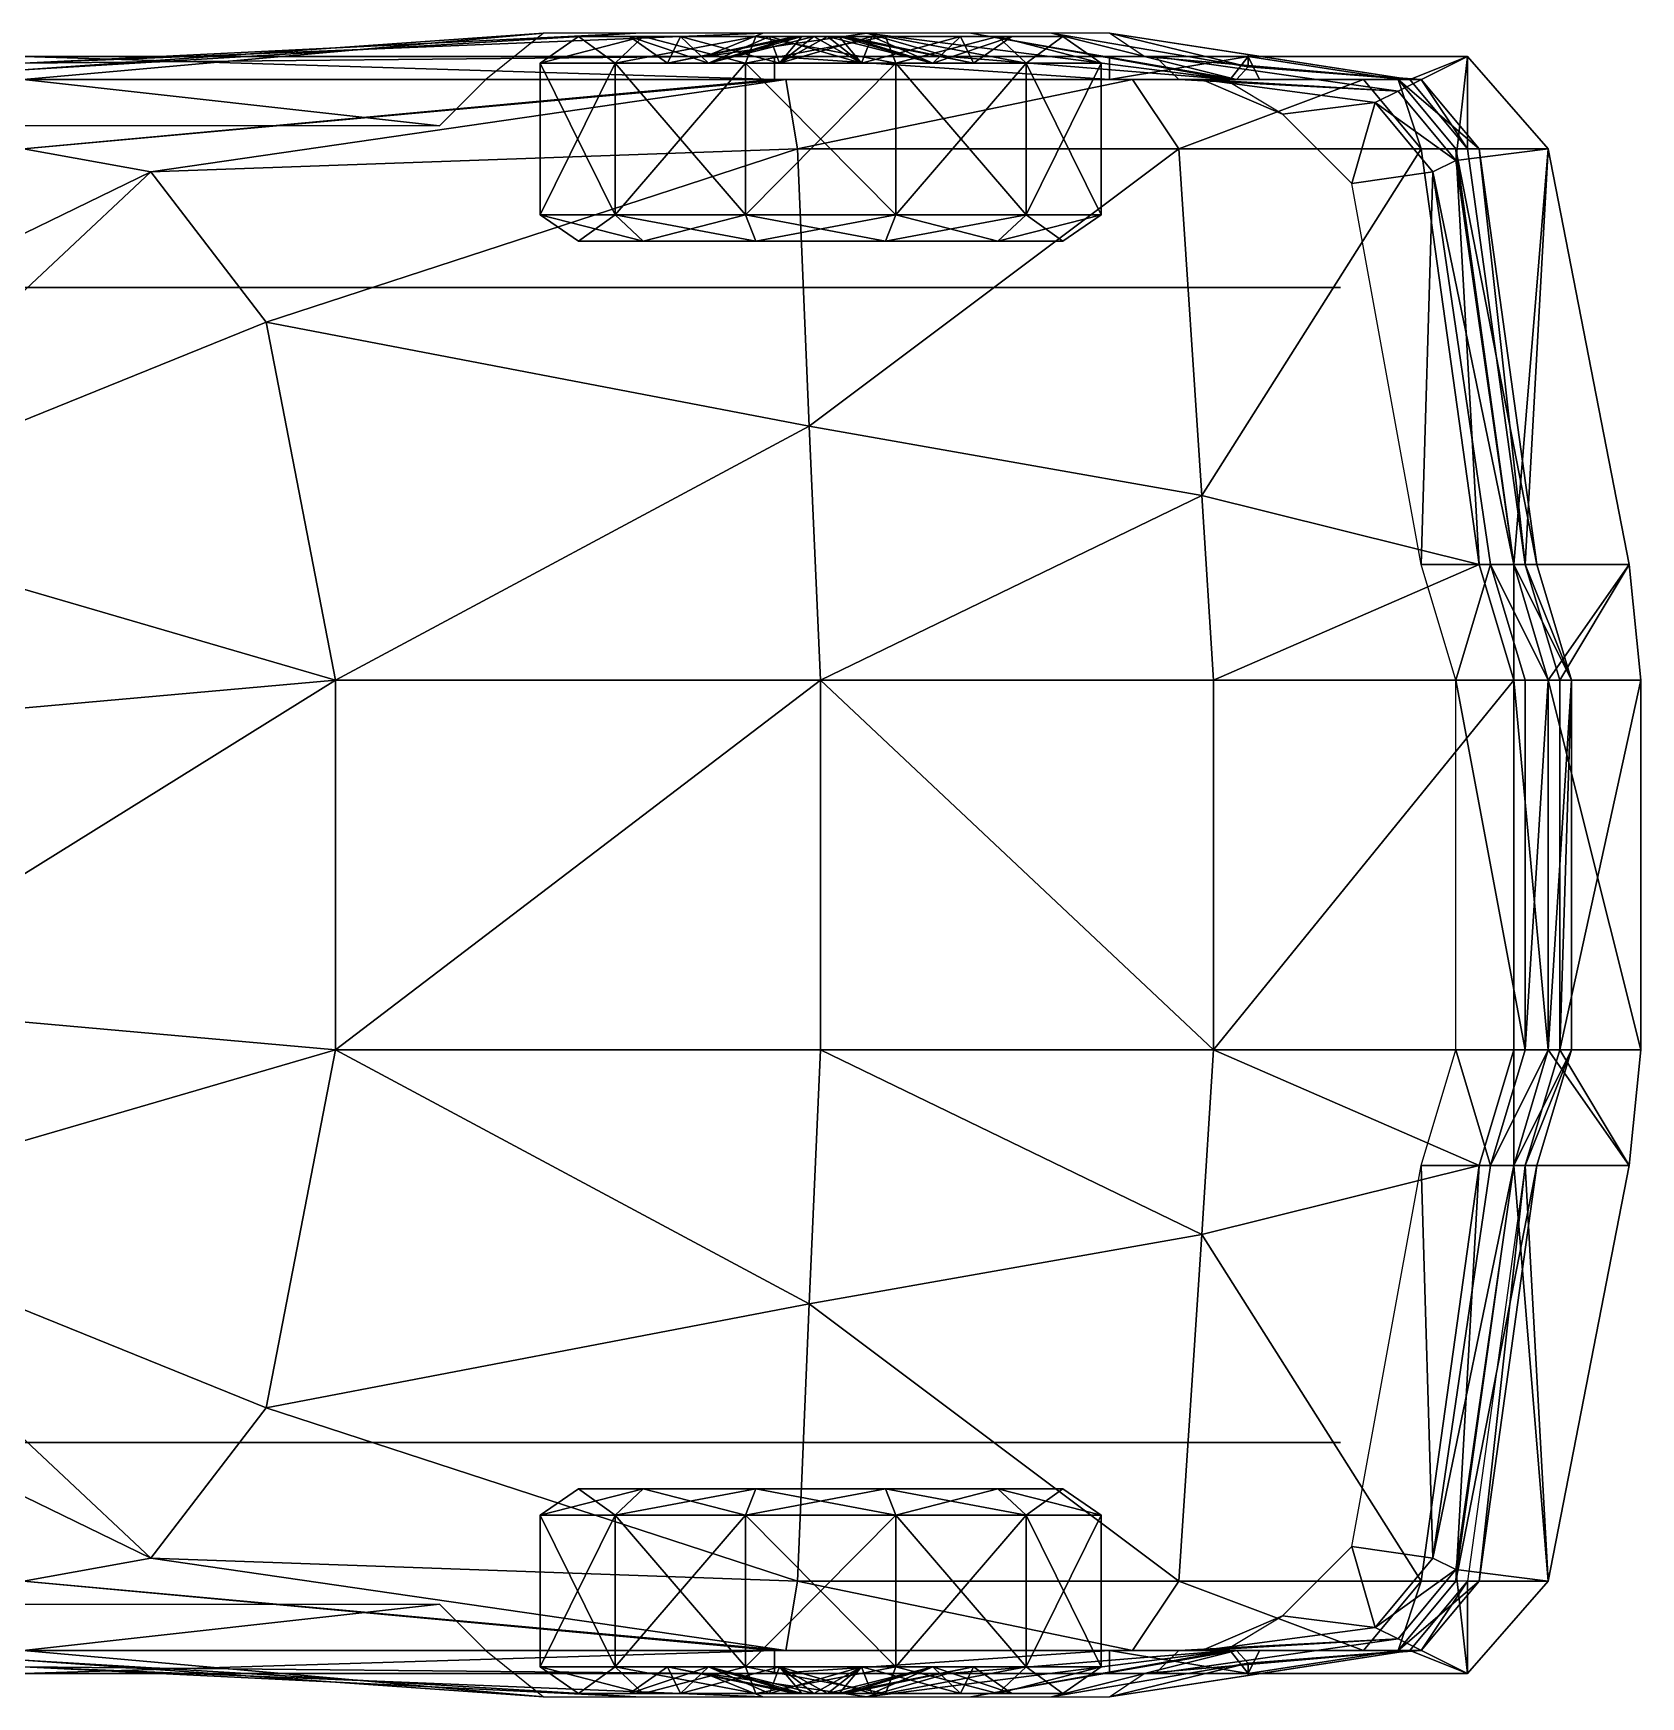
# Model space of a CAD drawing. Extents: x -5.27 to 0, y -0.91 to 0.91.
# Drawn here: x -1.767 to 0, y -0.914 to 0.914 of the extents above; entities that cross this region are included whole.
import ezdxf

# ---------------------------------------------------------------- set-up
doc = ezdxf.new("R2010")
doc.units = 0
doc.layers.get('0').update_dxf_attribs({"linetype": 'CONTINUOUS'})

msp = doc.modelspace()

# ---------------------------------------------------------------- meshes
at = {"color": 254, "linetype": 'BYBLOCK'}
mesh = msp.add_polyface(dxfattribs=at)
corners = [(-0.1397, -0.3302, 0.3175), (-0.1016, -0.2032, 0.3175), (-0.0127, -0.3302, 0.4191), (0, -0.2032, 0.4191), (0, -0.2032, 0.4445), (-0.0127, -0.3302, 0.4445), (-0.127, -0.3302, 0.5207), (-0.0889, -0.2032, 0.5207), (-5.08, -0.5334, 0.5842), (-5.1054, -0.2032, 0.5842), (-5.2705, -0.2032, 0.5588), (-5.2451, -0.5334, 0.5588), (-5.2451, -0.5334, 0.508), (-5.2705, -0.2032, 0.508), (-5.1689, -0.2032, 0.3683), (-5.1435, -0.5334, 0.381), (-5.2705, 0.2032, 0.508), (-5.1689, 0.2032, 0.3683), (-5.2705, 0.2032, 0.5588), (-5.1054, 0.2032, 0.5842), (0, 0.2032, 0.4445), (-0.0889, 0.2032, 0.5207), (0, 0.2032, 0.4191), (-0.1016, 0.2032, 0.3175), (-5.1816, -0.7493, 0.508), (-5.1054, -0.7493, 0.3937), (-5.1816, -0.7493, 0.5588), (-5.0419, -0.7493, 0.5842), (-0.1905, -0.7874, 0.5207), (-0.1016, -0.7874, 0.4445), (-0.1016, -0.7874, 0.4191), (-0.2032, -0.7747, 0.3302), (-0.2667, -0.8509, 0.3302), (-0.1905, -0.889, 0.4191), (-0.1905, -0.889, 0.4445), (-0.254, -0.8636, 0.5207), (-5.1435, -0.8382, 0.5588), (-5.0038, -0.8255, 0.5842), (-5.1435, -0.8382, 0.508), (-5.0673, -0.7874, 0.4064), (-4.445, -0.8255, 0.3937), (-4.4958, -0.8001, 0.3302), (-4.3561, -0.889, 0.5334), (-4.3053, -0.889, 0.5715), (-0.508, -0.8636, 0.3429), (-0.5334, -0.889, 0.4191), (-0.5461, -0.889, 0.4445), (-0.5842, -0.9144, 0.5207), (-5.1435, 0.5334, 0.381), (-5.1054, 0.7493, 0.3937), (-4.4958, 0.8001, 0.3302), (-0.5461, 0.889, 0.4445), (-0.5842, 0.9144, 0.5207), (-0.254, 0.8636, 0.5207), (-0.1905, 0.889, 0.4445), (-0.1905, 0.889, 0.4191), (-0.5334, 0.889, 0.4191), (-0.2667, 0.8509, 0.3302), (-0.508, 0.8636, 0.3429), (-4.3053, 0.889, 0.5715), (-5.1435, 0.8382, 0.5588), (-5.0038, 0.8255, 0.5842), (-4.3561, 0.889, 0.5334), (-5.1435, 0.8382, 0.508), (-5.0673, 0.7874, 0.4064), (-4.445, 0.8255, 0.3937), (-5.1816, 0.7493, 0.508), (-5.1816, 0.7493, 0.5588), (-5.0419, 0.7493, 0.5842), (-0.1905, 0.7874, 0.5207), (-0.1016, 0.7874, 0.4445), (-0.1016, 0.7874, 0.4191), (-0.2032, 0.7747, 0.3302), (-0.1397, 0.3302, 0.3175), (-0.0127, 0.3302, 0.4191), (-0.0127, 0.3302, 0.4445), (-0.127, 0.3302, 0.5207), (-5.2451, 0.5334, 0.5588), (-5.08, 0.5334, 0.5842), (-5.2451, 0.5334, 0.508)]
mesh.append_faces([[corners[k] for k in face] for face in [(36, 43, 37), (59, 60, 61)]], dxfattribs={"color": 254})
mesh.append_faces([[corners[k] for k in face] for face in [(27, 36, 37), (38, 25, 39), (41, 39, 25), (42, 39, 40), (36, 42, 43), (45, 32, 33), (35, 46, 34), (41, 15, 14), (48, 50, 17), (51, 53, 54), (57, 56, 55), (62, 60, 59), (64, 62, 65), (64, 50, 49), (49, 63, 64), (60, 68, 61)]], dxfattribs={"vtx0": -1, "color": 254})
mesh.append_faces([[corners[k] for k in face] for face in [(2, 1, 3), (6, 5, 7), (8, 26, 27), (28, 29, 6), (30, 0, 2), (33, 31, 30), (67, 68, 60), (54, 69, 70), (70, 76, 75), (77, 78, 67), (48, 66, 49), (17, 79, 48), (75, 21, 20)]], dxfattribs={"vtx0": -1, "vtx1": -1, "color": 254})
mesh.append_faces([[corners[k] for k in face] for face in [(7, 5, 4), (12, 14, 15), (24, 15, 25), (8, 11, 26), (6, 29, 5), (28, 34, 29), (27, 26, 36), (72, 55, 71), (73, 71, 74), (70, 69, 76), (67, 78, 68), (75, 76, 21), (23, 74, 22)]], dxfattribs={"vtx0": -1, "vtx2": -1, "color": 254})
mesh.append_faces([[corners[k] for k in face] for face in [(32, 31, 33), (35, 34, 28), (36, 26, 38), (40, 39, 41), (38, 39, 42), (38, 42, 36), (44, 32, 45), (47, 46, 35), (25, 15, 41), (55, 56, 54), (51, 54, 56), (54, 70, 55)]], dxfattribs={"vtx1": -1, "color": 254})
mesh.append_faces([[corners[k] for k in face] for face in [(0, 1, 2), (2, 3, 4), (4, 5, 2), (8, 9, 10), (10, 11, 8), (11, 10, 12), (13, 12, 10), (12, 13, 14), (13, 16, 17), (17, 14, 13), (10, 18, 13), (16, 13, 18), (9, 19, 18), (18, 10, 9), (4, 20, 7), (21, 7, 20), (3, 22, 20), (20, 4, 3), (1, 23, 3), (22, 3, 23), (24, 12, 15), (26, 11, 24), (12, 24, 11), (30, 2, 5), (5, 29, 30), (31, 0, 30), (33, 30, 29), (24, 38, 26), (38, 24, 25), (66, 63, 49), (63, 66, 67), (71, 55, 70), (73, 72, 71), (74, 71, 75), (70, 75, 71), (77, 67, 66), (66, 79, 77), (79, 66, 48), (16, 79, 17), (18, 77, 79), (79, 16, 18), (19, 78, 18), (77, 18, 78), (22, 74, 20), (75, 20, 74), (23, 73, 74)]], dxfattribs={"vtx1": -1, "vtx2": -1, "color": 254})
mesh.append_faces([[corners[k] for k in face] for face in [(29, 34, 33), (45, 33, 34), (34, 46, 45), (48, 49, 50), (51, 52, 53), (57, 58, 56), (62, 63, 60), (64, 63, 62), (64, 65, 50), (67, 60, 63), (54, 53, 69), (72, 57, 55)]], dxfattribs={"vtx2": -1, "color": 254})
at = {"color": 0, "linetype": 'BYBLOCK'}
mesh = msp.add_polyface(dxfattribs=at)
corners = [(-1.4351, 0.2032, 0.9906), (-1.4351, -0.2032, 0.9906), (-0.9017, 0.2032, 0.9652), (-0.9525, 0.889, 0.7239), (-0.9525, 0.8636, 0.8255), (-0.5842, 0.8636, 0.7874), (-0.5842, 0.889, 0.7138), (-1.778, 0.889, 0.7438), (-1.778, 0.8636, 0.8382), (-0.9398, 0.8636, 0.9271), (-0.5588, 0.8636, 0.889), (-1.778, 0.7874, 0.9398), (-2.7559, 0.889, 0.762), (-2.7559, 0.8636, 0.8636), (-3.5306, 0.8636, 0.5588), (-1.778, 0.889, 0.7437), (-1.778, 0.8636, 0.5334), (-3.5306, 0.8382, 0.381), (-1.778, 0.8636, 0.3429), (-3.5306, 0.7874, 0.3048), (-1.778, 0.8128, 0.2794), (-1.0287, 0.889, 0.7239), (-0.762, 0.889, 0.7172), (-0.8509, 0.9144, 0.6731), (-0.9652, 0.9144, 0.6731), (-1.778, 0.8814, 0.6731), (-1.1049, 0.9144, 0.6223), (-1.778, 0.8742, 0.6223), (-1.2065, 0.9144, 0.5334), (-1.27, 0.8636, 0.4318), (-1.3208, 0.8128, 0.2794), (-0.4514, 0.8636, 0.6731), (-2.1082, 0.5334, 1.3716), (-2.159, 0.5842, 1.3462), (-2.667, 0.4953, 1.4224), (-1.6383, 0.762, 0.9652), (-0.9271, 0.7874, 0.9398), (-0.9144, 0.4826, 0.9525), (-0.508, 0.7874, 0.9017), (-1.5113, 0.5969, 0.9779), (-2.0447, 0.381, 1.3843), (-2.667, 0.3937, 1.4351), (-2.0066, 0.1524, 1.397), (-2.667, 0.1524, 1.4478), (-0.4826, 0.4064, 0.9144)]
mesh.append_faces([[corners[k] for k in face] for face in [(19, 18, 20), (11, 32, 35)]], dxfattribs={"vtx0": -1, "color": 0})
mesh.append_faces([[corners[k] for k in face] for face in [(11, 4, 8), (25, 26, 27), (28, 27, 26), (16, 29, 18), (30, 18, 29)]], dxfattribs={"vtx0": -1, "vtx1": -1, "color": 0})
mesh.append_faces([[corners[k] for k in face] for face in [(3, 4, 5), (3, 5, 6), (7, 4, 3), (10, 5, 4), (21, 22, 23), (25, 21, 24), (22, 31, 23), (9, 35, 36), (37, 38, 36), (37, 0, 2)]], dxfattribs={"vtx0": -1, "vtx1": -1, "vtx2": -1, "color": 0})
mesh.append_faces([[corners[k] for k in face] for face in [(4, 9, 10), (12, 8, 7), (13, 11, 8), (14, 15, 16), (17, 16, 18), (21, 23, 24), (28, 16, 27), (36, 10, 9), (36, 35, 39), (36, 39, 37), (2, 44, 37)]], dxfattribs={"vtx0": -1, "vtx2": -1, "color": 0})
mesh.append_faces([[corners[k] for k in face] for face in [(0, 1, 2), (7, 8, 4), (11, 9, 4), (25, 15, 21), (24, 26, 25), (28, 29, 16), (32, 33, 34), (40, 32, 41), (42, 40, 43)]], dxfattribs={"vtx1": -1, "vtx2": -1, "color": 0})
mesh.append_faces([[corners[k] for k in face] for face in [(30, 20, 18), (11, 33, 32), (9, 11, 35), (37, 39, 0)]], dxfattribs={"vtx2": -1, "color": 0})
mesh = msp.add_polyface(dxfattribs=at)
corners = [(-0.4699, -0.2032, 0.9271), (-0.4699, 0.2032, 0.9271), (-0.9017, 0.2032, 0.9652), (-0.1397, 0.2032, 0.8509), (-0.127, 0.2032, 0.2286), (-0.127, -0.2032, 0.2286), (-0.2032, 0.2032, 0.1651), (-0.5842, 0.8636, 0.7874), (-0.4191, 0.8636, 0.7545), (-0.4318, 0.889, 0.7112), (-0.5842, 0.889, 0.7138), (-0.2667, 0.8636, 0.7239), (-0.4514, 0.8636, 0.6731), (-0.5588, 0.8636, 0.889), (-0.3048, 0.8636, 0.8255), (-0.762, 0.889, 0.7172), (-0.7366, 0.9144, 0.635), (-0.8509, 0.9144, 0.6731), (-0.4445, 0.8636, 0.635), (-0.6477, 0.9144, 0.5842), (-0.4318, 0.8775, 0.5842), (-0.5842, 0.9144, 0.5207), (-0.4318, 0.8912, 0.5207), (-0.2921, 0.8382, 0.254), (-0.4826, 0.8636, 0.2667), (-0.2667, 0.8509, 0.3302), (-0.508, 0.8636, 0.3429), (-0.3937, 0.8255, 0.1905), (-0.4572, 0.8636, 0.2032), (-0.508, 0.7874, 0.9017), (-0.9271, 0.7874, 0.9398), (-0.2413, 0.7874, 0.8255), (-0.2032, 0.7874, 0.7366), (-0.2286, 0.762, 0.254), (-0.2032, 0.7747, 0.3302), (-0.3175, 0.7493, 0.1778), (-0.2413, 0.3302, 0.1651), (-0.1651, 0.3302, 0.2286), (-0.1397, 0.3302, 0.7493), (-0.1778, 0.3302, 0.8255), (-0.4826, 0.4064, 0.9144), (-0.9144, 0.4826, 0.9525)]
mesh.append_faces([[corners[k] for k in face] for face in [(21, 20, 22), (25, 24, 26), (31, 11, 14), (31, 40, 39)]], dxfattribs={"vtx0": -1, "color": 0})
mesh.append_faces([[corners[k] for k in face] for face in [(23, 24, 25), (14, 29, 31), (39, 32, 31), (40, 29, 41), (39, 1, 3)]], dxfattribs={"vtx0": -1, "vtx1": -1, "color": 0})
mesh.append_faces([[corners[k] for k in face] for face in [(0, 1, 2), (1, 0, 3), (7, 8, 9), (7, 9, 10), (9, 8, 11), (15, 9, 12), (27, 24, 23), (29, 13, 30), (31, 29, 40), (1, 40, 2)]], dxfattribs={"vtx0": -1, "vtx1": -1, "vtx2": -1, "color": 0})
mesh.append_faces([[corners[k] for k in face] for face in [(9, 11, 12), (7, 13, 14), (16, 12, 18), (19, 18, 20), (35, 23, 33), (36, 33, 37)]], dxfattribs={"vtx0": -1, "vtx2": -1, "color": 0})
mesh.append_faces([[corners[k] for k in face] for face in [(33, 23, 34), (25, 34, 23), (38, 32, 39)]], dxfattribs={"vtx1": -1, "color": 0})
mesh.append_faces([[corners[k] for k in face] for face in [(4, 5, 6), (14, 11, 7), (16, 17, 12), (19, 16, 18), (21, 19, 20), (14, 13, 29), (32, 11, 31), (35, 27, 23), (36, 35, 33), (39, 40, 1), (6, 36, 37), (37, 4, 6)]], dxfattribs={"vtx1": -1, "vtx2": -1, "color": 0})
mesh.append_faces([[corners[k] for k in face] for face in [(27, 28, 24)]], dxfattribs={"vtx2": -1, "color": 0})
at = {"color": 254, "linetype": 'BYBLOCK'}
mesh = msp.add_polyface(dxfattribs=at)
corners = [(-4.1237, -0.8563, 0.1943), (-4.1544, -0.8854, 0.1636), (-4.2108, -0.8854, 0.2612), (-4.1687, -0.8563, 0.2724), (-4.021, -0.8854, 0.297), (-4.0285, -0.8854, 0.31), (-4.0005, -0.8854, 0.3175), (-4.0456, -0.8563, 0.1493), (-4.0568, -0.8854, 0.1072), (-4.008, -0.8854, 0.2895), (-3.9554, -0.8563, 0.1493), (-3.9442, -0.8854, 0.1072), (-3.993, -0.8854, 0.2895), (-3.8773, -0.8563, 0.1943), (-3.8466, -0.8854, 0.1636), (-3.98, -0.8854, 0.297), (-3.8323, -0.8563, 0.2724), (-3.7902, -0.8854, 0.2612), (-3.9725, -0.8854, 0.31), (-3.8323, -0.8563, 0.3626), (-3.7902, -0.8854, 0.3738), (-3.9725, -0.8854, 0.325), (-3.8773, -0.8563, 0.4407), (-3.8466, -0.8854, 0.4714), (-3.98, -0.8854, 0.338), (-3.9554, -0.8563, 0.4857), (-3.9442, -0.8854, 0.5278), (-3.993, -0.8854, 0.3455), (-4.0456, -0.8563, 0.4857), (-4.0568, -0.8854, 0.5278), (-4.008, -0.8854, 0.3455), (-4.1237, -0.8563, 0.4407), (-4.1544, -0.8854, 0.4714), (-4.021, -0.8854, 0.338), (-4.1687, -0.8563, 0.3626), (-4.2108, -0.8854, 0.3738), (-4.0285, -0.8854, 0.325), (-0.9017, -0.9108, 0.3175), (-0.9297, -0.9108, 0.31), (-0.9297, -0.9108, 0.325), (-1.0699, -0.8817, 0.2724), (-1.0699, -0.8817, 0.3626), (-1.112, -0.9108, 0.2612), (-1.112, -0.9108, 0.3738), (-0.9222, -0.9108, 0.338), (-1.0249, -0.8817, 0.4407), (-1.0556, -0.9108, 0.4714), (-0.9092, -0.9108, 0.3455), (-0.9468, -0.8817, 0.4857), (-0.958, -0.9108, 0.5278), (-0.8942, -0.9108, 0.3455), (-0.8566, -0.8817, 0.4857), (-0.8454, -0.9108, 0.5278), (-0.8812, -0.9108, 0.338), (-0.7785, -0.8817, 0.4407), (-0.7478, -0.9108, 0.4714), (-0.8737, -0.9108, 0.325), (-0.7335, -0.8817, 0.3626), (-0.6914, -0.9108, 0.3738), (-0.8737, -0.9108, 0.31), (-0.7335, -0.8817, 0.2724), (-0.6914, -0.9108, 0.2612), (-0.8812, -0.9108, 0.297), (-0.7785, -0.8817, 0.1943), (-0.7478, -0.9108, 0.1636), (-0.8942, -0.9108, 0.2895), (-0.8566, -0.8817, 0.1493), (-0.8454, -0.9108, 0.1072), (-0.9092, -0.9108, 0.2895), (-0.9468, -0.8817, 0.1493), (-0.958, -0.9108, 0.1072), (-0.9222, -0.9108, 0.297), (-1.0249, -0.8817, 0.1943), (-1.0556, -0.9108, 0.1636), (-1.0556, 0.9108, 0.1636), (-1.0249, 0.8817, 0.1943), (-1.112, 0.9108, 0.2612), (-1.0699, 0.8817, 0.2724), (-0.9222, 0.9108, 0.297), (-0.9297, 0.9108, 0.31), (-0.9017, 0.9108, 0.3175), (-0.958, 0.9108, 0.1072), (-0.9468, 0.8817, 0.1493), (-0.9092, 0.9108, 0.2895), (-0.8454, 0.9108, 0.1072), (-0.8566, 0.8817, 0.1493), (-0.8942, 0.9108, 0.2895), (-0.7478, 0.9108, 0.1636), (-0.7785, 0.8817, 0.1943), (-0.8812, 0.9108, 0.297), (-0.6914, 0.9108, 0.2612), (-0.7335, 0.8817, 0.2724), (-0.8737, 0.9108, 0.31), (-0.6914, 0.9108, 0.3738), (-0.7335, 0.8817, 0.3626), (-0.8737, 0.9108, 0.325), (-0.7478, 0.9108, 0.4714), (-0.7785, 0.8817, 0.4407), (-0.8812, 0.9108, 0.338), (-0.8454, 0.9108, 0.5278), (-0.8566, 0.8817, 0.4857), (-0.8942, 0.9108, 0.3455), (-0.958, 0.9108, 0.5278), (-0.9468, 0.8817, 0.4857), (-0.9092, 0.9108, 0.3455), (-1.0556, 0.9108, 0.4714), (-1.0249, 0.8817, 0.4407), (-0.9222, 0.9108, 0.338), (-1.112, 0.9108, 0.3738), (-1.0699, 0.8817, 0.3626), (-0.9297, 0.9108, 0.325), (-4.0285, 0.8854, 0.31), (-4.0005, 0.8854, 0.3175), (-4.0285, 0.8854, 0.325), (-4.1687, 0.8563, 0.2724), (-4.1687, 0.8563, 0.3626), (-4.2108, 0.8854, 0.2612), (-4.2108, 0.8854, 0.3738), (-4.021, 0.8854, 0.338), (-4.1237, 0.8563, 0.4407), (-4.1544, 0.8854, 0.4714), (-4.008, 0.8854, 0.3455), (-4.0456, 0.8563, 0.4857), (-4.0568, 0.8854, 0.5278), (-3.993, 0.8854, 0.3455), (-3.9554, 0.8563, 0.4857), (-3.9442, 0.8854, 0.5278), (-3.98, 0.8854, 0.338), (-3.8773, 0.8563, 0.4407), (-3.8466, 0.8854, 0.4714), (-3.9725, 0.8854, 0.325), (-3.8323, 0.8563, 0.3626), (-3.7902, 0.8854, 0.3738), (-3.9725, 0.8854, 0.31), (-3.8323, 0.8563, 0.2724), (-3.7902, 0.8854, 0.2612), (-3.98, 0.8854, 0.297), (-3.8773, 0.8563, 0.1943), (-3.8466, 0.8854, 0.1636), (-3.993, 0.8854, 0.2895), (-3.9554, 0.8563, 0.1493), (-3.9442, 0.8854, 0.1072), (-4.008, 0.8854, 0.2895), (-4.0456, 0.8563, 0.1493), (-4.0568, 0.8854, 0.1072), (-4.021, 0.8854, 0.297), (-4.1237, 0.8563, 0.1943), (-4.1544, 0.8854, 0.1636)]
mesh.append_faces([[corners[k] for k in face] for face in [(74, 75, 76), (77, 76, 75), (75, 78, 77), (79, 77, 78), (78, 80, 79), (81, 82, 74), (75, 74, 82), (82, 83, 75), (78, 75, 83), (83, 80, 78), (84, 85, 81), (82, 81, 85), (85, 86, 82), (83, 82, 86), (86, 80, 83), (87, 88, 84), (85, 84, 88), (88, 89, 85), (86, 85, 89), (89, 80, 86), (90, 91, 87), (88, 87, 91), (91, 92, 88), (89, 88, 92), (92, 80, 89), (93, 94, 90), (91, 90, 94), (94, 95, 91), (92, 91, 95), (95, 80, 92), (96, 97, 93), (94, 93, 97), (97, 98, 94), (95, 94, 98), (98, 80, 95), (99, 100, 96), (97, 96, 100), (100, 101, 97), (98, 97, 101), (101, 80, 98), (102, 103, 99), (100, 99, 103), (103, 104, 100), (101, 100, 104), (104, 80, 101), (105, 106, 102), (103, 102, 106), (106, 107, 103), (104, 103, 107), (107, 80, 104), (108, 109, 105), (106, 105, 109), (109, 110, 106), (107, 106, 110), (110, 80, 107), (76, 77, 108), (109, 108, 77), (77, 79, 109), (110, 109, 79), (79, 80, 110), (111, 112, 113), (114, 111, 115), (113, 115, 111), (116, 114, 117), (115, 117, 114), (113, 112, 118), (115, 113, 119), (118, 119, 113), (117, 115, 120), (119, 120, 115), (118, 112, 121), (119, 118, 122), (121, 122, 118), (120, 119, 123), (122, 123, 119), (121, 112, 124), (122, 121, 125), (124, 125, 121), (123, 122, 126), (125, 126, 122), (124, 112, 127), (125, 124, 128), (127, 128, 124), (126, 125, 129), (128, 129, 125), (127, 112, 130), (128, 127, 131), (130, 131, 127), (129, 128, 132), (131, 132, 128), (130, 112, 133), (131, 130, 134), (133, 134, 130), (132, 131, 135), (134, 135, 131), (133, 112, 136), (134, 133, 137), (136, 137, 133), (135, 134, 138), (137, 138, 134), (136, 112, 139), (137, 136, 140), (139, 140, 136), (138, 137, 141), (140, 141, 137), (139, 112, 142), (140, 139, 143), (142, 143, 139), (141, 140, 144), (143, 144, 140), (142, 112, 145), (143, 142, 146), (145, 146, 142), (144, 143, 147), (146, 147, 143), (145, 112, 111), (146, 145, 114), (111, 114, 145), (147, 146, 116), (114, 116, 146)]], dxfattribs={"vtx0": -1, "vtx1": -1, "color": 254})
mesh.append_faces([[corners[k] for k in face] for face in [(0, 1, 2), (2, 3, 0), (4, 0, 3), (3, 5, 4), (6, 4, 5), (7, 8, 1), (1, 0, 7), (9, 7, 0), (0, 4, 9), (6, 9, 4), (10, 11, 8), (8, 7, 10), (12, 10, 7), (7, 9, 12), (6, 12, 9), (13, 14, 11), (11, 10, 13), (15, 13, 10), (10, 12, 15), (6, 15, 12), (16, 17, 14), (14, 13, 16), (18, 16, 13), (13, 15, 18), (6, 18, 15), (19, 20, 17), (17, 16, 19), (21, 19, 16), (16, 18, 21), (6, 21, 18), (22, 23, 20), (20, 19, 22), (24, 22, 19), (19, 21, 24), (6, 24, 21), (25, 26, 23), (23, 22, 25), (27, 25, 22), (22, 24, 27), (6, 27, 24), (28, 29, 26), (26, 25, 28), (30, 28, 25), (25, 27, 30), (6, 30, 27), (31, 32, 29), (29, 28, 31), (33, 31, 28), (28, 30, 33), (6, 33, 30), (34, 35, 32), (32, 31, 34), (36, 34, 31), (31, 33, 36), (6, 36, 33), (3, 2, 35), (35, 34, 3), (5, 3, 34), (34, 36, 5), (6, 5, 36), (37, 38, 39), (38, 40, 41), (41, 39, 38), (40, 42, 43), (43, 41, 40), (37, 39, 44), (39, 41, 45), (45, 44, 39), (41, 43, 46), (46, 45, 41), (37, 44, 47), (44, 45, 48), (48, 47, 44), (45, 46, 49), (49, 48, 45), (37, 47, 50), (47, 48, 51), (51, 50, 47), (48, 49, 52), (52, 51, 48), (37, 50, 53), (50, 51, 54), (54, 53, 50), (51, 52, 55), (55, 54, 51), (37, 53, 56), (53, 54, 57), (57, 56, 53), (54, 55, 58), (58, 57, 54), (37, 56, 59), (56, 57, 60), (60, 59, 56), (57, 58, 61), (61, 60, 57), (37, 59, 62), (59, 60, 63), (63, 62, 59), (60, 61, 64), (64, 63, 60), (37, 62, 65), (62, 63, 66), (66, 65, 62), (63, 64, 67), (67, 66, 63), (37, 65, 68), (65, 66, 69), (69, 68, 65), (66, 67, 70), (70, 69, 66), (37, 68, 71), (68, 69, 72), (72, 71, 68), (69, 70, 73), (73, 72, 69), (37, 71, 38), (71, 72, 40), (40, 38, 71), (72, 73, 42), (42, 40, 72)]], dxfattribs={"vtx0": -1, "vtx2": -1, "color": 254})
at = {"color": 251, "linetype": 'BYBLOCK'}
mesh = msp.add_polyface(dxfattribs=at)
corners = [(-1.1275, 0.7148, 0.0917), (-1.0967, 0.6858, 0.1225), (-1.1681, 0.6858, 0.2461), (-1.2101, 0.7148, 0.2349), (-1.1275, 0.8817, 0.0917), (-1.2101, 0.8817, 0.2349), (-0.9843, 0.7148, 0.0091), (-0.9731, 0.6858, 0.0511), (-0.9843, 0.8817, 0.0091), (-0.8191, 0.7148, 0.0091), (-0.8191, 0.8817, 0.0091), (-0.9843, 0.7148, 0.6259), (-0.9731, 0.6858, 0.5839), (-0.8303, 0.6858, 0.5839), (-0.9843, 0.8817, 0.6259), (-0.8191, 0.7148, 0.6259), (-1.1275, 0.7148, 0.5433), (-1.0967, 0.6858, 0.5125), (-1.1275, 0.8817, 0.5433), (-1.2101, 0.7148, 0.4001), (-1.1681, 0.6858, 0.3889), (-1.2101, 0.8817, 0.4001), (-1.0967, 0.9108, 0.1225), (-1.1681, 0.9108, 0.2461), (-1.0556, 0.9108, 0.1636), (-1.112, 0.9108, 0.2612), (-0.9731, 0.9108, 0.0511), (-0.958, 0.9108, 0.1072), (-0.8303, 0.9108, 0.0511), (-0.8454, 0.9108, 0.1072), (-0.9731, 0.9108, 0.5839), (-0.8191, 0.8817, 0.6259), (-0.958, 0.9108, 0.5278), (-0.8303, 0.9108, 0.5839), (-1.0967, 0.9108, 0.5125), (-1.0556, 0.9108, 0.4714), (-1.1681, 0.9108, 0.3889), (-1.112, 0.9108, 0.3738)]
mesh.append_faces([[corners[k] for k in face] for face in [(0, 1, 2), (2, 3, 0), (6, 7, 1), (1, 0, 6), (7, 6, 9), (11, 12, 13), (16, 17, 12), (12, 11, 16), (19, 20, 17), (17, 16, 19), (3, 2, 20), (20, 19, 3), (22, 4, 5), (5, 23, 22), (24, 22, 23), (23, 25, 24), (26, 8, 4), (4, 22, 26), (27, 26, 22), (22, 24, 27), (8, 26, 28), (26, 27, 29), (30, 14, 31), (32, 30, 33), (34, 18, 14), (14, 30, 34), (35, 34, 30), (30, 32, 35), (36, 21, 18), (18, 34, 36), (37, 36, 34), (34, 35, 37), (23, 5, 21), (21, 36, 23), (25, 23, 36), (36, 37, 25)]], dxfattribs={"vtx0": -1, "vtx2": -1, "color": 251})
mesh.append_faces([[corners[k] for k in face] for face in [(4, 0, 3), (3, 5, 4), (8, 6, 0), (0, 4, 8), (6, 8, 10), (14, 11, 15), (18, 16, 11), (11, 14, 18), (21, 19, 16), (16, 18, 21), (5, 3, 19), (19, 21, 5)]], dxfattribs={"vtx2": -1, "color": 251})
mesh = msp.add_polyface(dxfattribs=at)
corners = [(-0.8191, 0.7148, 0.0091), (-0.8303, 0.6858, 0.0511), (-0.9731, 0.6858, 0.0511), (-0.8191, 0.8817, 0.0091), (-0.9843, 0.7148, 0.0091), (-0.6759, 0.7148, 0.0917), (-0.7067, 0.6858, 0.1225), (-0.6759, 0.8817, 0.0917), (-0.5933, 0.7148, 0.2349), (-0.6353, 0.6858, 0.2461), (-0.5933, 0.8817, 0.2349), (-0.5933, 0.7148, 0.4001), (-0.6353, 0.6858, 0.3889), (-0.5933, 0.8817, 0.4001), (-0.6759, 0.7148, 0.5433), (-0.7067, 0.6858, 0.5125), (-0.6759, 0.8817, 0.5433), (-0.8191, 0.7148, 0.6259), (-0.8303, 0.6858, 0.5839), (-0.8191, 0.8817, 0.6259), (-0.9843, 0.7148, 0.6259), (-0.9843, 0.8817, 0.6259), (-0.8303, 0.9108, 0.0511), (-0.9843, 0.8817, 0.0091), (-0.8454, 0.9108, 0.1072), (-0.9731, 0.9108, 0.0511), (-0.7067, 0.9108, 0.1225), (-0.7478, 0.9108, 0.1636), (-0.6353, 0.9108, 0.2461), (-0.6914, 0.9108, 0.2612), (-0.6353, 0.9108, 0.3889), (-0.6914, 0.9108, 0.3738), (-0.7067, 0.9108, 0.5125), (-0.7478, 0.9108, 0.4714), (-0.8303, 0.9108, 0.5839), (-0.8454, 0.9108, 0.5278), (-0.9731, 0.9108, 0.5839), (-0.958, 0.9108, 0.5278)]
mesh.append_faces([[corners[k] for k in face] for face in [(0, 1, 2), (5, 6, 1), (1, 0, 5), (8, 9, 6), (6, 5, 8), (11, 12, 9), (9, 8, 11), (14, 15, 12), (12, 11, 14), (17, 18, 15), (15, 14, 17), (18, 17, 20), (22, 3, 23), (24, 22, 25), (26, 7, 3), (3, 22, 26), (27, 26, 22), (22, 24, 27), (28, 10, 7), (7, 26, 28), (29, 28, 26), (26, 27, 29), (30, 13, 10), (10, 28, 30), (31, 30, 28), (28, 29, 31), (32, 16, 13), (13, 30, 32), (33, 32, 30), (30, 31, 33), (34, 19, 16), (16, 32, 34), (35, 34, 32), (32, 33, 35), (19, 34, 36), (34, 35, 37)]], dxfattribs={"vtx0": -1, "vtx2": -1, "color": 251})
mesh.append_faces([[corners[k] for k in face] for face in [(3, 0, 4), (7, 5, 0), (0, 3, 7), (10, 8, 5), (5, 7, 10), (13, 11, 8), (8, 10, 13), (16, 14, 11), (11, 13, 16), (19, 17, 14), (14, 16, 19), (17, 19, 21)]], dxfattribs={"vtx2": -1, "color": 251})
at = {"color": 50, "linetype": 'BYBLOCK'}
mesh = msp.add_polyface(dxfattribs=at)
corners = [(-0.4445, 0.8636, 0.635), (-0.4514, 0.8636, 0.6731), (-0.2667, 0.8636, 0.7239), (-0.2413, 0.8636, 0.6223), (-0.4318, 0.8775, 0.5842), (-0.254, 0.8636, 0.5207), (-0.4318, 0.8912, 0.5207), (-0.1778, 0.7874, 0.635), (-0.2032, 0.7874, 0.7366), (-0.1905, 0.7874, 0.5207)]
mesh.append_faces([[corners[k] for k in face] for face in [(4, 5, 6), (3, 9, 5)]], dxfattribs={"vtx0": -1, "color": 50})
mesh.append_faces([[corners[k] for k in face] for face in [(4, 3, 5), (7, 3, 2)]], dxfattribs={"vtx0": -1, "vtx2": -1, "color": 50})
mesh.append_faces([[corners[k] for k in face] for face in [(2, 3, 0), (4, 0, 3), (7, 9, 3)]], dxfattribs={"vtx1": -1, "vtx2": -1, "color": 50})
mesh.append_faces([[corners[k] for k in face] for face in [(0, 1, 2), (2, 8, 7)]], dxfattribs={"vtx2": -1, "color": 50})
at = {"color": 151, "linetype": 'BYBLOCK'}
mesh = msp.add_polyface(dxfattribs=at)
corners = [(-1.5113, -0.5969, 0.9779), (-1.4351, -0.2032, 0.9906), (-2.0447, -0.381, 1.3843), (-2.0066, -0.1524, 1.397), (-3.81, -0.381, 1.3843), (-4.3688, -0.5207, 1.0287), (-4.4323, -0.2032, 1.0287), (-3.8227, -0.1524, 1.397), (-3.8227, 0.1524, 1.397), (-4.4323, 0.2032, 1.0287), (-1.4351, 0.2032, 0.9906), (-2.0066, 0.1524, 1.397), (-3.7973, -0.5207, 1.3716), (-4.2926, -0.7112, 1.0287), (-2.1082, -0.5334, 1.3716), (-1.6383, -0.762, 0.9652), (-3.7592, -0.5842, 1.3462), (-4.191, -0.7747, 1.0287), (-3.4163, -0.5675, 1.3544), (-3.3655, -0.5664, 1.3551), (-3.4671, -0.8128, 0.9652), (-3.8862, -0.8128, 1.0033), (-3.3401, -0.5654, 1.3561), (-3.2131, -0.5588, 1.3589), (-3.2385, -0.8128, 0.9626), (-3.3782, -0.8128, 0.9652), (-2.7305, -0.5588, 1.3589), (-2.7559, -0.8128, 0.9525), (-2.6035, -0.8128, 0.9525), (-2.667, -0.5588, 1.3589), (-2.159, -0.5842, 1.3462), (-1.778, -0.7874, 0.9398), (-2.6035, 0.8128, 0.9525), (-2.667, 0.5588, 1.3589), (-2.159, 0.5842, 1.3462), (-1.778, 0.7874, 0.9398), (-3.2131, 0.5588, 1.3589), (-2.7305, 0.5588, 1.3589), (-2.7559, 0.8128, 0.9525), (-3.2385, 0.8128, 0.9626), (-3.3401, 0.5654, 1.3561), (-3.3782, 0.8128, 0.9652), (-3.4163, 0.5675, 1.3544), (-3.3655, 0.5664, 1.3551), (-3.4671, 0.8128, 0.9652), (-3.8862, 0.8128, 1.0033), (-3.7592, 0.5842, 1.3462), (-3.7973, 0.5207, 1.3716), (-4.191, 0.7747, 1.0287), (-4.2926, 0.7112, 1.0287), (-1.6383, 0.762, 0.9652), (-2.1082, 0.5334, 1.3716), (-2.0447, 0.381, 1.3843), (-1.5113, 0.5969, 0.9779), (-4.3688, 0.5207, 1.0287), (-3.81, 0.381, 1.3843)]
mesh.append_faces([[corners[k] for k in face] for face in [(18, 20, 21), (22, 24, 25), (28, 30, 31), (32, 34, 35), (40, 39, 41), (42, 44, 45)]], dxfattribs={"vtx0": -1, "color": 151})
mesh.append_faces([[corners[k] for k in face] for face in [(2, 1, 3), (4, 6, 7), (12, 5, 4), (14, 15, 2), (48, 47, 49), (50, 52, 53), (49, 47, 54), (54, 55, 9)]], dxfattribs={"vtx0": -1, "vtx1": -1, "color": 151})
mesh.append_faces([[corners[k] for k in face] for face in [(4, 5, 6), (12, 13, 5), (2, 15, 0), (12, 17, 13), (23, 27, 24), (36, 38, 39), (54, 47, 55), (9, 55, 8), (10, 52, 11)]], dxfattribs={"vtx0": -1, "vtx2": -1, "color": 151})
mesh.append_faces([[corners[k] for k in face] for face in [(46, 47, 48)]], dxfattribs={"vtx1": -1, "color": 151})
mesh.append_faces([[corners[k] for k in face] for face in [(0, 1, 2), (8, 7, 6), (6, 9, 8), (1, 10, 3), (11, 3, 10), (22, 23, 24), (40, 36, 39), (10, 53, 52)]], dxfattribs={"vtx1": -1, "vtx2": -1, "color": 151})
mesh.append_faces([[corners[k] for k in face] for face in [(12, 16, 17), (18, 19, 20), (23, 26, 27), (28, 29, 30), (32, 33, 34), (36, 37, 38), (42, 43, 44), (50, 51, 52)]], dxfattribs={"vtx2": -1, "color": 151})
at = {"color": 254, "linetype": 'BYBLOCK'}
mesh = msp.add_polyface(dxfattribs=at)
corners = [(-0.1143, -0.3302, 0.6477), (-0.1778, -0.7874, 0.635), (-0.2032, -0.7874, 0.7366), (-0.1397, -0.3302, 0.7493), (-0.127, -0.3302, 0.5207), (-0.1905, -0.7874, 0.5207), (-0.1143, 0.3302, 0.6477), (-0.127, 0.3302, 0.5207), (-0.1778, 0.7874, 0.635), (-0.1905, 0.7874, 0.5207), (-0.2032, 0.7874, 0.7366), (-0.1397, 0.3302, 0.7493)]
mesh.append_faces([[corners[k] for k in face] for face in [(1, 4, 5), (8, 7, 9)]], dxfattribs={"vtx0": -1, "color": 254})
mesh.append_faces([[corners[k] for k in face] for face in [(0, 1, 2), (6, 8, 10)]], dxfattribs={"vtx0": -1, "vtx2": -1, "color": 254})
mesh.append_faces([[corners[k] for k in face] for face in [(0, 4, 1), (6, 7, 8)]], dxfattribs={"vtx1": -1, "vtx2": -1, "color": 254})
mesh.append_faces([[corners[k] for k in face] for face in [(2, 3, 0), (10, 11, 6)]], dxfattribs={"vtx2": -1, "color": 254})
at = {"color": 251, "linetype": 'BYBLOCK'}
mesh = msp.add_polyface(dxfattribs=at)
corners = [(-0.1651, -0.3302, 0.2286), (-0.127, -0.2032, 0.2286), (-0.1016, -0.2032, 0.3175), (-0.1397, -0.3302, 0.3175), (-0.127, -0.3302, 0.5207), (-0.0889, -0.2032, 0.5207), (-0.0762, -0.2032, 0.635), (-0.1143, -0.3302, 0.6477), (-0.1397, -0.3302, 0.7493), (-0.1016, -0.2032, 0.7366), (-0.1397, -0.2032, 0.8509), (-0.1778, -0.3302, 0.8255), (-0.1016, 0.2032, 0.7366), (-0.1397, 0.2032, 0.8509), (-0.0762, 0.2032, 0.635), (-0.0889, 0.2032, 0.5207), (-0.127, 0.2032, 0.2286), (-0.1016, 0.2032, 0.3175), (-0.2286, -0.762, 0.254), (-0.2032, -0.7747, 0.3302), (-0.1651, 0.3302, 0.2286), (-0.2286, 0.762, 0.254), (-0.1397, 0.3302, 0.3175), (-0.2032, 0.7747, 0.3302), (-0.1397, 0.3302, 0.7493), (-0.1778, 0.3302, 0.8255), (-0.1143, 0.3302, 0.6477), (-0.127, 0.3302, 0.5207)]
mesh.append_faces([[corners[k] for k in face] for face in [(8, 10, 11), (18, 3, 19), (13, 24, 25)]], dxfattribs={"vtx0": -1, "color": 251})
mesh.append_faces([[corners[k] for k in face] for face in [(4, 6, 7), (7, 6, 8), (9, 8, 6), (6, 14, 9), (22, 21, 23)]], dxfattribs={"vtx0": -1, "vtx1": -1, "color": 251})
mesh.append_faces([[corners[k] for k in face] for face in [(8, 9, 10), (12, 24, 13)]], dxfattribs={"vtx0": -1, "vtx1": -1, "vtx2": -1, "color": 251})
mesh.append_faces([[corners[k] for k in face] for face in [(14, 6, 5), (14, 26, 24), (24, 12, 14), (14, 27, 26)]], dxfattribs={"vtx0": -1, "vtx2": -1, "color": 251})
mesh.append_faces([[corners[k] for k in face] for face in [(12, 9, 14), (15, 27, 14)]], dxfattribs={"vtx1": -1, "color": 251})
mesh.append_faces([[corners[k] for k in face] for face in [(0, 1, 2), (2, 3, 0), (9, 12, 13), (13, 10, 9), (1, 16, 17), (17, 2, 1), (18, 0, 3), (20, 21, 22), (16, 20, 17), (22, 17, 20)]], dxfattribs={"vtx1": -1, "vtx2": -1, "color": 251})
mesh.append_faces([[corners[k] for k in face] for face in [(4, 5, 6), (5, 15, 14)]], dxfattribs={"vtx2": -1, "color": 251})
mesh = msp.add_polyface(dxfattribs=at)
corners = [(-4.9403, -0.635, 0.3683), (-4.9403, -0.635, 0.8636), (-3.429, -0.635, 0.8636), (-3.429, -0.635, 0.2667), (-0.3302, -0.635, 0.8636), (-0.3302, -0.635, 0.2667), (-3.429, 0.635, 0.2667), (-3.429, 0.635, 0.8636), (-0.3302, 0.635, 0.8636), (-0.3302, 0.635, 0.2667), (-4.9403, 0.635, 0.3683), (-4.9403, 0.635, 0.8636)]
mesh.append_faces([[corners[k] for k in face] for face in [(0, 1, 2), (2, 3, 0), (3, 2, 4), (4, 5, 3), (6, 7, 8), (8, 9, 6), (10, 11, 7), (7, 6, 10)]], dxfattribs={"vtx0": -1, "vtx1": -1, "vtx2": -1, "color": 251})
at = {"color": 0, "linetype": 'BYBLOCK'}
mesh = msp.add_polyface(dxfattribs=at)
corners = [(-0.4826, -0.4064, 0.9144), (-0.9017, -0.2032, 0.9652), (-0.9144, -0.4826, 0.9525), (-1.5113, -0.5969, 0.9779), (-1.4351, -0.2032, 0.9906), (-2.0447, -0.381, 1.3843), (-2.0066, -0.1524, 1.397), (-2.667, -0.1524, 1.4478), (-2.0066, 0.1524, 1.397), (-2.667, 0.1524, 1.4478), (-0.9017, 0.2032, 0.9652), (-0.4699, -0.2032, 0.9271), (-2.1082, -0.5334, 1.3716), (-2.667, -0.3937, 1.4351), (-1.6383, -0.762, 0.9652), (-0.9271, -0.7874, 0.9398), (-0.508, -0.7874, 0.9017), (-0.5588, -0.8636, 0.889), (-0.9398, -0.8636, 0.9271), (-1.778, -0.7874, 0.9398), (-2.159, -0.5842, 1.3462), (-2.667, -0.4953, 1.4224), (-0.4514, -0.8636, 0.6731), (-0.762, -0.889, 0.7172), (-0.8509, -0.9144, 0.6731), (-1.778, -0.8128, 0.2794), (-1.3208, -0.8128, 0.2794), (-1.778, -0.8636, 0.3429), (-1.27, -0.8636, 0.4318), (-1.2065, -0.9144, 0.5334), (-1.778, -0.8636, 0.5334), (-1.778, -0.8742, 0.6223), (-1.1049, -0.9144, 0.6223), (-0.9652, -0.9144, 0.6731), (-1.778, -0.8814, 0.6731), (-1.778, -0.889, 0.7437), (-1.0287, -0.889, 0.7239), (-2.7559, -0.8636, 0.8636), (-1.778, -0.8636, 0.8382), (-2.7559, -0.889, 0.762), (-1.778, -0.889, 0.7438), (-0.9525, -0.8636, 0.8255), (-0.5842, -0.8636, 0.7874), (-0.9525, -0.889, 0.7239), (-0.5842, -0.889, 0.7138)]
mesh.append_faces([[corners[k] for k in face] for face in [(12, 19, 14)]], dxfattribs={"vtx0": -1, "color": 0})
mesh.append_faces([[corners[k] for k in face] for face in [(0, 1, 2), (14, 15, 3), (3, 15, 2), (17, 15, 18), (30, 29, 31), (24, 36, 33), (19, 37, 38), (38, 39, 40), (18, 41, 17)]], dxfattribs={"vtx0": -1, "vtx1": -1, "color": 0})
mesh.append_faces([[corners[k] for k in face] for face in [(4, 2, 1), (1, 10, 4), (10, 1, 11), (16, 2, 15), (14, 18, 15), (22, 23, 24), (36, 34, 33), (23, 36, 24), (42, 17, 41), (41, 40, 43), (41, 43, 42), (42, 43, 44)]], dxfattribs={"vtx0": -1, "vtx1": -1, "vtx2": -1, "color": 0})
mesh.append_faces([[corners[k] for k in face] for face in [(27, 26, 28), (28, 30, 27), (31, 29, 32), (32, 34, 31), (41, 19, 38)]], dxfattribs={"vtx0": -1, "vtx2": -1, "color": 0})
mesh.append_faces([[corners[k] for k in face] for face in [(3, 2, 4), (19, 18, 14), (20, 19, 12), (25, 26, 27)]], dxfattribs={"vtx1": -1, "color": 0})
mesh.append_faces([[corners[k] for k in face] for face in [(5, 6, 7), (6, 8, 9), (12, 5, 13), (20, 12, 21), (28, 29, 30), (32, 33, 34), (35, 34, 36), (18, 19, 41), (38, 40, 41)]], dxfattribs={"vtx1": -1, "vtx2": -1, "color": 0})
mesh = msp.add_polyface(dxfattribs=at)
corners = [(-0.2413, -0.3302, 0.1651), (-0.2032, -0.2032, 0.1651), (-0.1651, -0.3302, 0.2286), (-0.127, -0.2032, 0.2286), (-0.4826, -0.4064, 0.9144), (-0.1778, -0.3302, 0.8255), (-0.4699, -0.2032, 0.9271), (-0.1397, -0.2032, 0.8509), (-0.9017, -0.2032, 0.9652), (-0.1397, 0.2032, 0.8509), (-0.2032, 0.2032, 0.1651), (-0.508, -0.7874, 0.9017), (-0.9144, -0.4826, 0.9525), (-0.2413, -0.7874, 0.8255), (-0.2032, -0.7874, 0.7366), (-0.1397, -0.3302, 0.7493), (-0.3175, -0.7493, 0.1778), (-0.2286, -0.762, 0.254), (-0.3937, -0.8255, 0.1905), (-0.2921, -0.8382, 0.254), (-0.2032, -0.7747, 0.3302), (-0.2667, -0.8509, 0.3302), (-0.2667, -0.8636, 0.7239), (-0.3048, -0.8636, 0.8255), (-0.5588, -0.8636, 0.889), (-0.9271, -0.7874, 0.9398), (-0.4572, -0.8636, 0.2032), (-0.4826, -0.8636, 0.2667), (-0.508, -0.8636, 0.3429), (-0.6477, -0.9144, 0.5842), (-0.5842, -0.9144, 0.5207), (-0.4318, -0.8775, 0.5842), (-0.4318, -0.8912, 0.5207), (-0.7366, -0.9144, 0.635), (-0.4445, -0.8636, 0.635), (-0.8509, -0.9144, 0.6731), (-0.4514, -0.8636, 0.6731), (-0.4318, -0.889, 0.7112), (-0.762, -0.889, 0.7172), (-0.5842, -0.8636, 0.7874), (-0.4191, -0.8636, 0.7545), (-0.5842, -0.889, 0.7138)]
mesh.append_faces([[corners[k] for k in face] for face in [(4, 13, 5), (22, 13, 23), (27, 21, 28), (31, 30, 32)]], dxfattribs={"vtx0": -1, "color": 0})
mesh.append_faces([[corners[k] for k in face] for face in [(17, 0, 2), (19, 16, 17), (34, 29, 31), (36, 33, 34), (24, 39, 23)]], dxfattribs={"vtx0": -1, "vtx1": -1, "color": 0})
mesh.append_faces([[corners[k] for k in face] for face in [(4, 6, 8), (11, 13, 4), (24, 11, 25), (27, 18, 19), (37, 38, 36), (40, 37, 22), (22, 37, 36), (40, 39, 37), (37, 39, 41)]], dxfattribs={"vtx0": -1, "vtx1": -1, "vtx2": -1, "color": 0})
mesh.append_faces([[corners[k] for k in face] for face in [(6, 5, 7), (11, 4, 12), (14, 5, 13), (11, 23, 13), (27, 19, 21)]], dxfattribs={"vtx0": -1, "vtx2": -1, "color": 0})
mesh.append_faces([[corners[k] for k in face] for face in [(26, 18, 27)]], dxfattribs={"vtx1": -1, "color": 0})
mesh.append_faces([[corners[k] for k in face] for face in [(0, 1, 2), (3, 2, 1), (4, 5, 6), (7, 9, 6), (1, 10, 3), (16, 0, 17), (18, 16, 19), (22, 14, 13), (24, 23, 11), (29, 30, 31), (33, 29, 34), (35, 33, 36), (22, 23, 39)]], dxfattribs={"vtx1": -1, "vtx2": -1, "color": 0})
mesh.append_faces([[corners[k] for k in face] for face in [(14, 15, 5), (19, 17, 20), (20, 21, 19)]], dxfattribs={"vtx2": -1, "color": 0})
at = {"color": 251, "linetype": 'BYBLOCK'}
mesh = msp.add_polyface(dxfattribs=at)
corners = [(-1.1681, -0.9108, 0.2461), (-1.112, -0.9108, 0.2612), (-1.1681, -0.9108, 0.3889), (-1.112, -0.9108, 0.3738), (-1.2101, -0.8817, 0.2349), (-1.2101, -0.8817, 0.4001), (-1.0967, -0.9108, 0.5125), (-1.0556, -0.9108, 0.4714), (-1.1275, -0.8817, 0.5433), (-0.9731, -0.9108, 0.5839), (-0.958, -0.9108, 0.5278), (-0.9843, -0.8817, 0.6259), (-0.8303, -0.9108, 0.5839), (-0.8191, -0.8817, 0.6259), (-0.958, -0.9108, 0.1072), (-0.9731, -0.9108, 0.0511), (-0.8454, -0.9108, 0.1072), (-0.9843, -0.8817, 0.0091), (-0.8303, -0.9108, 0.0511), (-1.0967, -0.9108, 0.1225), (-1.0556, -0.9108, 0.1636), (-1.1275, -0.8817, 0.0917), (-1.2101, -0.7148, 0.2349), (-1.2101, -0.7148, 0.4001), (-1.1681, -0.6858, 0.2461), (-1.1681, -0.6858, 0.3889), (-1.1275, -0.7148, 0.5433), (-1.0967, -0.6858, 0.5125), (-0.9843, -0.7148, 0.6259), (-0.9731, -0.6858, 0.5839), (-0.8191, -0.7148, 0.6259), (-0.8303, -0.6858, 0.5839), (-0.9843, -0.7148, 0.0091), (-0.8191, -0.8817, 0.0091), (-0.9731, -0.6858, 0.0511), (-0.8191, -0.7148, 0.0091), (-1.1275, -0.7148, 0.0917), (-1.0967, -0.6858, 0.1225)]
mesh.append_faces([[corners[k] for k in face] for face in [(0, 1, 2), (3, 2, 1), (4, 0, 5), (2, 5, 0), (2, 3, 6), (7, 6, 3), (5, 2, 8), (6, 8, 2), (6, 7, 9), (10, 9, 7), (8, 6, 11), (9, 11, 6), (9, 10, 12), (11, 9, 13), (14, 15, 16), (15, 17, 18), (15, 14, 19), (20, 19, 14), (17, 15, 21), (19, 21, 15), (19, 20, 0), (1, 0, 20), (21, 19, 4), (0, 4, 19), (24, 22, 25), (23, 25, 22), (25, 23, 27), (26, 27, 23), (27, 26, 29), (28, 29, 26), (29, 28, 31), (32, 34, 35), (34, 32, 37), (36, 37, 32), (37, 36, 24), (22, 24, 36)]], dxfattribs={"vtx0": -1, "vtx1": -1, "color": 251})
mesh.append_faces([[corners[k] for k in face] for face in [(22, 4, 23), (5, 23, 4), (23, 5, 26), (8, 26, 5), (26, 8, 28), (11, 28, 8), (28, 11, 30), (17, 32, 33), (32, 17, 36), (21, 36, 17), (36, 21, 22), (4, 22, 21)]], dxfattribs={"vtx1": -1, "color": 251})
mesh = msp.add_polyface(dxfattribs=at)
corners = [(-0.8454, -0.9108, 0.5278), (-0.8303, -0.9108, 0.5839), (-0.958, -0.9108, 0.5278), (-0.8191, -0.8817, 0.6259), (-0.9731, -0.9108, 0.5839), (-0.7067, -0.9108, 0.5125), (-0.7478, -0.9108, 0.4714), (-0.6759, -0.8817, 0.5433), (-0.6353, -0.9108, 0.3889), (-0.6914, -0.9108, 0.3738), (-0.5933, -0.8817, 0.4001), (-0.6353, -0.9108, 0.2461), (-0.6914, -0.9108, 0.2612), (-0.5933, -0.8817, 0.2349), (-0.7067, -0.9108, 0.1225), (-0.7478, -0.9108, 0.1636), (-0.6759, -0.8817, 0.0917), (-0.8303, -0.9108, 0.0511), (-0.8454, -0.9108, 0.1072), (-0.8191, -0.8817, 0.0091), (-0.9731, -0.9108, 0.0511), (-0.9843, -0.8817, 0.0091), (-0.8191, -0.7148, 0.6259), (-0.9843, -0.8817, 0.6259), (-0.8303, -0.6858, 0.5839), (-0.9843, -0.7148, 0.6259), (-0.6759, -0.7148, 0.5433), (-0.7067, -0.6858, 0.5125), (-0.5933, -0.7148, 0.4001), (-0.6353, -0.6858, 0.3889), (-0.5933, -0.7148, 0.2349), (-0.6353, -0.6858, 0.2461), (-0.6759, -0.7148, 0.0917), (-0.7067, -0.6858, 0.1225), (-0.8191, -0.7148, 0.0091), (-0.8303, -0.6858, 0.0511), (-0.9843, -0.7148, 0.0091), (-0.9731, -0.6858, 0.0511)]
mesh.append_faces([[corners[k] for k in face] for face in [(0, 1, 2), (1, 3, 4), (1, 0, 5), (6, 5, 0), (3, 1, 7), (5, 7, 1), (5, 6, 8), (9, 8, 6), (7, 5, 10), (8, 10, 5), (8, 9, 11), (12, 11, 9), (10, 8, 13), (11, 13, 8), (11, 12, 14), (15, 14, 12), (13, 11, 16), (14, 16, 11), (14, 15, 17), (18, 17, 15), (16, 14, 19), (17, 19, 14), (17, 18, 20), (19, 17, 21), (22, 24, 25), (24, 22, 27), (26, 27, 22), (27, 26, 29), (28, 29, 26), (29, 28, 31), (30, 31, 28), (31, 30, 33), (32, 33, 30), (33, 32, 35), (34, 35, 32), (35, 34, 37)]], dxfattribs={"vtx0": -1, "vtx1": -1, "color": 251})
mesh.append_faces([[corners[k] for k in face] for face in [(3, 22, 23), (22, 3, 26), (7, 26, 3), (26, 7, 28), (10, 28, 7), (28, 10, 30), (13, 30, 10), (30, 13, 32), (16, 32, 13), (32, 16, 34), (19, 34, 16), (34, 19, 36)]], dxfattribs={"vtx1": -1, "color": 251})
at = {"color": 50, "linetype": 'BYBLOCK'}
mesh = msp.add_polyface(dxfattribs=at)
corners = [(-0.1905, -0.7874, 0.5207), (-0.1778, -0.7874, 0.635), (-0.2413, -0.8636, 0.6223), (-0.254, -0.8636, 0.5207), (-0.2667, -0.8636, 0.7239), (-0.2032, -0.7874, 0.7366), (-0.4318, -0.8775, 0.5842), (-0.4318, -0.8912, 0.5207), (-0.4445, -0.8636, 0.635), (-0.4514, -0.8636, 0.6731)]
mesh.append_faces([[corners[k] for k in face] for face in [(0, 2, 3), (3, 6, 7)]], dxfattribs={"vtx0": -1, "color": 50})
mesh.append_faces([[corners[k] for k in face] for face in [(2, 1, 4), (2, 6, 3)]], dxfattribs={"vtx0": -1, "vtx1": -1, "color": 50})
mesh.append_faces([[corners[k] for k in face] for face in [(5, 4, 1), (9, 8, 4)]], dxfattribs={"vtx1": -1, "color": 50})
mesh.append_faces([[corners[k] for k in face] for face in [(0, 1, 2), (8, 6, 2), (2, 4, 8)]], dxfattribs={"vtx1": -1, "vtx2": -1, "color": 50})

doc.saveas('drawing.dxf')
